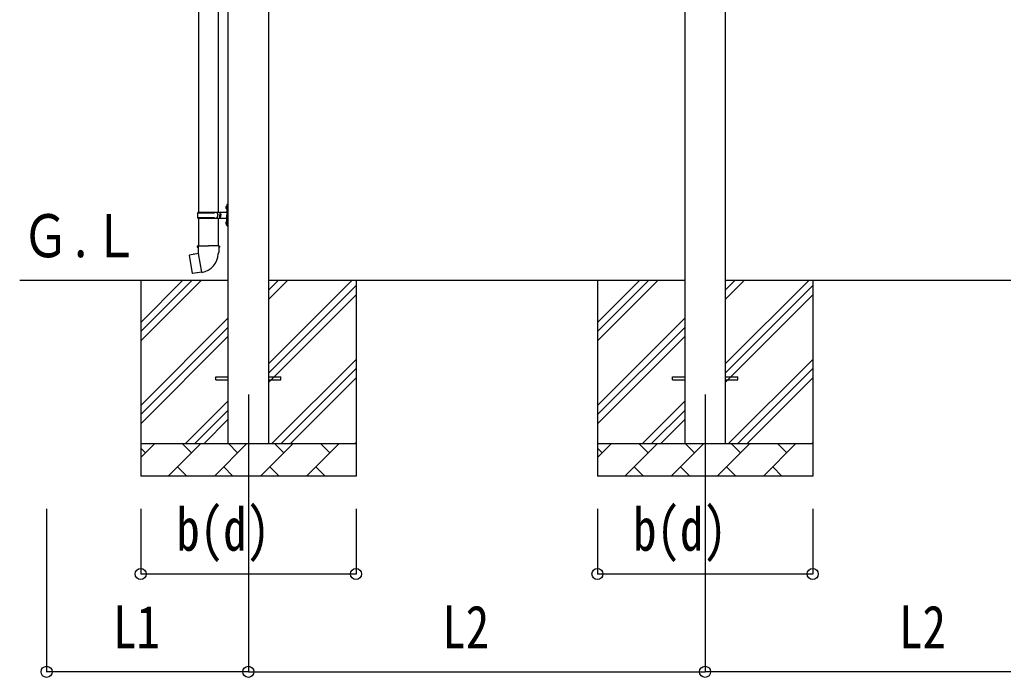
# Model space of a CAD drawing. Units: millimetres, scale not verified. Extents: x -16820 to 16820, y -11880 to 11880.
# Drawn here: x -2460 to 555, y -9317 to -7300 of the extents above; entities that cross this region are included whole.
import ezdxf
from ezdxf.enums import TextEntityAlignment as Align

# ---------------------------------------------------------------- set-up
doc = ezdxf.new("R2010")
doc.units = ezdxf.units.MM
doc.header["$LTSCALE"] = 50
for name, color, linetype in [('0-3_YKK_12', 2, 'Continuous'), ('0-4_YKK_13', 4, 'Continuous'), ('0-5_YKK_A1', 4, 'Continuous'), ('0-6_YKK_D', 6, 'Continuous')]:
    doc.layers.add(name, color=color, linetype=linetype)
doc.styles.add('ＭＳ ゴシック', font='')
doc.styles.get('ＭＳ ゴシック').set_extended_font_data('MS Gothic')

msp = doc.modelspace()

# ---------------------------------------------------------------- linework, layer by layer
at = {"layer": '0-3_YKK_12'}
for p, q in [((-1759.42, -8450), (-1759.42, -8800)), ((-359.42, -8450), (-359.42, -8800))]:
    msp.add_line(p, q, dxfattribs=at)
at = {"layer": '0-4_YKK_13'}
for p, q in [((-1911.92, -6986.49), (-1911.92, -7891)), ((-1851.92, -6986.49), (-1851.92, -7891)), ((-1825.92, -7868), (-1822.92, -7866.5)), ((-1825.92, -7868), (-1825.92, -7900)), ((-1822.92, -7866.5), (-1822.92, -7900)), ((-1822.92, -7866.5), (-1821.92, -7866.5)), ((-1821.92, -7866.5), (-1821.92, -7900)), ((-1914.92, -7893), (-1864.59, -7893)), ((-1913.92, -7891), (-1827.92, -7891)), ((-1913.92, -7891), (-1913.92, -7893)), ((-1854.92, -7891), (-1854.92, -7895.5)), ((-1854.92, -7895.5), (-1852.92, -7895.5)), ((-1852.92, -7895.5), (-1852.92, -7900)), ((-1846.92, -7891), (-1846.92, -7900)), ((-1846.92, -7895.5), (-1843.92, -7895.5)), ((-1843.92, -7895.5), (-1843.92, -7900)), ((-1828.22, -7873.85), (-1826.18, -7874.85)), ((-1826.95, -7871.85), (-1826.32, -7871.85)), ((-1826.95, -7871.85), (-1826.95, -7880.15)), ((-1826.95, -7880.15), (-1826.32, -7880.15)), ((-1826.32, -7871.85), (-1826.32, -7880.15)), ((-1826.32, -7871.85), (-1825.92, -7872.25)), ((-1826.32, -7880.15), (-1825.92, -7879.75)), ((-1826.18, -7874.85), (-1825.57, -7876)), ((-1825.92, -7872.25), (-1825.92, -7879.75)), ((-1914.92, -7907), (-1864.59, -7907)), ((-1913.92, -7909), (-1913.92, -7907)), ((-1913.92, -7909), (-1827.92, -7909)), ((-1911.92, -7909), (-1911.92, -7993.93)), ((-1854.92, -7909), (-1854.92, -7904.5)), ((-1854.92, -7904.5), (-1852.92, -7904.5)), ((-1852.92, -7904.5), (-1852.92, -7900)), ((-1851.92, -7909), (-1851.92, -7993.93)), ((-1846.92, -7909), (-1846.92, -7900)), ((-1846.92, -7904.5), (-1843.92, -7904.5)), ((-1843.92, -7904.5), (-1843.92, -7900)), ((-1828.22, -7921.85), (-1826.18, -7922.85)), ((-1826.95, -7919.85), (-1826.32, -7919.85)), ((-1826.95, -7919.85), (-1826.95, -7928.15)), ((-1826.95, -7928.15), (-1826.32, -7928.15)), ((-1826.32, -7919.85), (-1826.32, -7928.15)), ((-1826.32, -7919.85), (-1825.92, -7920.25)), ((-1826.32, -7928.15), (-1825.92, -7927.75)), ((-1826.18, -7922.85), (-1825.57, -7924)), ((-1825.92, -7932), (-1825.92, -7900)), ((-1825.92, -7920.25), (-1825.92, -7927.75)), ((-1822.92, -7933.5), (-1822.92, -7900)), ((-1821.92, -7933.5), (-1821.92, -7900)), ((-1825.92, -7932), (-1822.92, -7933.5)), ((-1822.92, -7933.5), (-1821.92, -7933.5)), ((-1912.51, -8017.13), (-1940.38, -8022.38)), ((-1927.64, -8019.78), (-1927.85, -8020.02)), ((-1913.77, -7993.93), (-1915.92, -7994.71)), ((-1915.92, -7994.71), (-1915.92, -7998.33)), ((-1915.92, -7998.33), (-1913.68, -7999.14)), ((-1913.77, -7993.93), (-1881.92, -7993.93)), ((-1913.77, -7993.93), (-1913.68, -7999.14)), ((-1913.68, -7999.14), (-1913.42, -8013.93)), ((-1913.42, -8013.93), (-1912.07, -8015.93)), ((-1902.16, -8074.42), (-1912.29, -8016.95)), ((-1912.27, -8016.13), (-1912.27, -8016.83)), ((-1912.07, -8015.93), (-1912.1, -8015.93)), ((-1850.07, -7993.93), (-1881.92, -7993.93)), ((-1851.73, -8015.87), (-1851.81, -8018.03)), ((-1850.42, -8013.93), (-1851.73, -8015.87)), ((-1847.92, -7998.33), (-1850.16, -7999.14)), ((-1850.07, -7993.93), (-1847.92, -7994.71)), ((-1847.92, -7994.71), (-1847.92, -7998.33)), ((-1940.38, -8022.38), (-1941.19, -8023.55)), ((-1941.19, -8023.55), (-1931.57, -8078.11)), ((-1917.55, -8077.02), (-1917.83, -8076.86)), ((-1901.85, -8075.19), (-1902.1, -8074.52)), ((-1859.42, -8395.5), (-1821.92, -8395.5)), ((-1859.42, -8404.5), (-1859.42, -8395.5)), ((-1859.42, -8404.5), (-1821.92, -8404.5)), ((-1696.92, -8395.5), (-1659.42, -8395.5)), ((-1696.92, -8404.5), (-1659.42, -8404.5)), ((-1659.42, -8404.5), (-1659.42, -8395.5)), ((-459.42, -8395.5), (-421.92, -8395.5)), ((-459.42, -8404.5), (-459.42, -8395.5)), ((-459.42, -8404.5), (-421.92, -8404.5)), ((-296.92, -8395.5), (-259.42, -8395.5)), ((-296.92, -8404.5), (-259.42, -8404.5)), ((-259.42, -8404.5), (-259.42, -8395.5))]:
    msp.add_line(p, q, dxfattribs=at)
for points in [[(-1828.22, -7878.15), (-1826.18, -7877.15), (-1825.57, -7876)], [(-1828.22, -7926.15), (-1826.18, -7925.15), (-1825.57, -7924)], [(-1925.39, -8019.56), (-1925.67, -8019.4), (-1927.64, -8019.78)], [(-1850.07, -7993.93), (-1850.16, -7999.14), (-1850.42, -8013.93)], [(-1902.43, -8074.33), (-1930.41, -8078.93), (-1931.57, -8078.11)], [(-1915.36, -8076.46), (-1915.57, -8076.69), (-1917.55, -8077.02)]]:
    msp.add_lwpolyline(points, dxfattribs=at)
for centre, radius, start, end in [((-1866.17, -7900), 49.25, 171.82876, 180.00002), ((-1864.59, -7891), 2, 270, 359.99998), ((-1822.62, -7876), 6, 136.21765, 223.78235), ((-1827.92, -7889), 2, 270, 359.99998), ((-1866.17, -7900), 49.25, 180.00002, 188.17127), ((-1864.59, -7909), 2, 0.00005, 90.00004), ((-1822.62, -7924), 6, 136.21765, 223.78235), ((-1827.92, -7911), 2, 0.00005, 90.00004), ((-1912.57, -8016.83), 0.3, 280.66842, 0), ((-1912.07, -8016.13), 0.2, 100, 180), ((-1912.07, -8015.93), 60.3, 279.96938, 358), ((-1902.38, -8074.63), 0.3, 20, 99.33158), ((-1901.67, -8075.12), 0.2, 200, 279.96938)]:
    msp.add_arc(centre, radius, start, end, dxfattribs=at)
at = {"layer": '0-5_YKK_A1'}
for p, q in [((-421.92, -5755.83), (-421.92, -8600)), ((-296.92, -8600), (-296.92, -5755.83)), ((-1821.92, -5802.5), (-1821.92, -8600)), ((-1696.92, -8600), (-1696.92, -5802.5)), ((-1821.92, -8100), (-2460.43, -8100)), ((-2089.42, -8100), (-2089.42, -8700)), ((-2089.42, -8285.05), (-1904.37, -8100)), ((-2089.42, -8256.77), (-1932.65, -8100)), ((-2089.42, -8228.48), (-1960.94, -8100)), ((-421.92, -8100), (-1696.92, -8100)), ((-1696.92, -8355.1), (-1441.82, -8100)), ((-1696.92, -8157.11), (-1639.81, -8100)), ((-1696.92, -8128.82), (-1668.1, -8100)), ((-1429.42, -8100), (-1429.42, -8700)), ((-689.42, -8100), (-689.42, -8700)), ((-689.42, -8285.05), (-504.37, -8100)), ((-689.42, -8256.77), (-532.65, -8100)), ((-689.42, -8228.48), (-560.94, -8100)), ((978.08, -8100), (-296.92, -8100)), ((-296.92, -8355.1), (-41.82, -8100)), ((-296.92, -8157.11), (-239.81, -8100)), ((-296.92, -8128.82), (-268.1, -8100)), ((-29.42, -8100), (-29.42, -8700)), ((-1696.92, -8383.38), (-1429.42, -8115.88)), ((-296.92, -8383.38), (-29.42, -8115.88)), ((-1696.92, -8411.67), (-1429.42, -8144.17)), ((-296.92, -8411.67), (-29.42, -8144.17)), ((-2089.42, -8483.04), (-1821.92, -8215.54)), ((-689.42, -8483.04), (-421.92, -8215.54)), ((-2089.42, -8511.32), (-1821.92, -8243.82)), ((-689.42, -8511.32), (-421.92, -8243.82)), ((-2089.42, -8539.61), (-1821.92, -8272.11)), ((-689.42, -8539.61), (-421.92, -8272.11)), ((-1687.26, -8600), (-1429.42, -8342.16)), ((-287.26, -8600), (-29.42, -8342.16)), ((-1658.98, -8600), (-1429.42, -8370.44)), ((-258.98, -8600), (-29.42, -8370.44)), ((-1630.69, -8600), (-1429.42, -8398.73)), ((-230.69, -8600), (-29.42, -8398.73)), ((-1951.82, -8600), (-1821.92, -8470.1)), ((-551.82, -8600), (-421.92, -8470.1)), ((-1923.54, -8600), (-1821.92, -8498.38)), ((-523.54, -8600), (-421.92, -8498.38)), ((-1895.25, -8600), (-1821.92, -8526.67)), ((-495.25, -8600), (-421.92, -8526.67)), ((-2089.42, -8600), (-1429.42, -8600)), ((-2089.42, -8642.89), (-2046.53, -8600)), ((-2075.08, -8628.55), (-2089.42, -8614.21)), ((-2005.11, -8700), (-1905.11, -8600)), ((-1933.66, -8628.55), (-1962.21, -8600)), ((-1863.68, -8700), (-1763.68, -8600)), ((-1792.24, -8628.55), (-1820.79, -8600)), ((-1722.26, -8700), (-1622.26, -8600)), ((-1650.82, -8628.55), (-1679.37, -8600)), ((-1580.84, -8700), (-1480.84, -8600)), ((-1509.4, -8628.55), (-1537.95, -8600)), ((-1432.71, -8600), (-1429.42, -8596.72)), ((-689.42, -8600), (-29.42, -8600)), ((-689.42, -8642.89), (-646.53, -8600)), ((-675.08, -8628.55), (-689.42, -8614.21)), ((-605.11, -8700), (-505.11, -8600)), ((-533.66, -8628.55), (-562.21, -8600)), ((-463.68, -8700), (-363.68, -8600)), ((-392.24, -8628.55), (-420.79, -8600)), ((-322.26, -8700), (-222.26, -8600)), ((-250.82, -8628.55), (-279.37, -8600)), ((-180.84, -8700), (-80.84, -8600)), ((-109.4, -8628.55), (-137.95, -8600)), ((-32.71, -8600), (-29.42, -8596.72)), ((-1976.55, -8671.45), (-1948, -8700)), ((-1835.13, -8671.45), (-1806.58, -8700)), ((-1693.71, -8671.45), (-1665.16, -8700)), ((-1552.29, -8671.45), (-1523.74, -8700)), ((-576.55, -8671.45), (-548, -8700)), ((-435.13, -8671.45), (-406.58, -8700)), ((-293.71, -8671.45), (-265.16, -8700)), ((-152.29, -8671.45), (-123.74, -8700)), ((-1429.42, -8700), (-2089.42, -8700)), ((-29.42, -8700), (-689.42, -8700))]:
    msp.add_line(p, q, dxfattribs=at)
at = {"layer": '0-6_YKK_D'}
for p, q in [((-2378.02, -8800), (-2378.02, -9301)), ((-2089.42, -8800), (-2089.42, -9001)), ((-1759.42, -8800), (-1759.42, -9301)), ((-1759.42, -8800), (-1759.42, -9301)), ((-1429.42, -8800), (-1429.42, -9001)), ((-689.42, -8800), (-689.42, -9001)), ((-359.42, -8800), (-359.42, -9301)), ((-359.42, -8800), (-359.42, -9301)), ((-29.42, -8800), (-29.42, -9001)), ((-2089.42, -9000), (-1429.42, -9000)), ((-689.42, -9000), (-29.42, -9000)), ((-1759.42, -9300), (-2378.02, -9300)), ((-1759.42, -9300), (-359.42, -9300)), ((1040.58, -9300), (-359.42, -9300))]:
    msp.add_line(p, q, dxfattribs=at)
for centre in [(-2089.42, -9000), (-1429.42, -9000), (-689.42, -9000), (-29.42, -9000), (-2378.02, -9300), (-1759.42, -9300), (-1759.42, -9300), (-359.42, -9300), (-359.42, -9300)]:
    msp.add_circle(centre, 17, dxfattribs=at)

# ---------------------------------------------------------------- texts
at = {"layer": '0-5_YKK_A1', "style": 'ＭＳ ゴシック', "width": 0.8}
msp.add_text('Ｇ.Ｌ', height=132, dxfattribs=at).set_placement((-2453.35, -8068.41), align=Align.BOTTOM_LEFT)
at = {"layer": '0-6_YKK_D', "style": 'ＭＳ ゴシック', "width": 0.8}
for s, p in [('b(d)', (-1980.22, -8968)), ('b(d)', (-580.22, -8968)), ('L1', (-2174.32, -9268)), ('L2', (-1165.02, -9268)), ('L2', (234.98, -9268))]:
    msp.add_text(s, height=132, dxfattribs=at).set_placement(p, align=Align.BOTTOM_LEFT)

doc.saveas('drawing.dxf')
